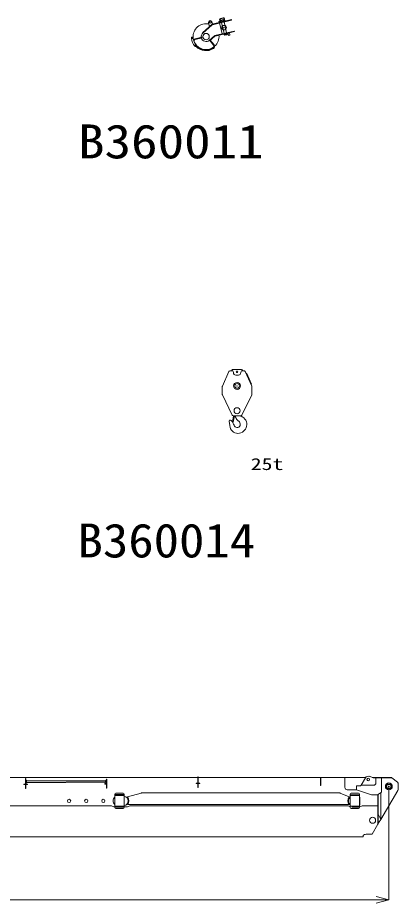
# Model space of a CAD drawing. Units: millimetres, scale not verified. Extents: x -36361 to 48673, y -35016 to 17312.
# Drawn here: x 17843 to 26074, y -3030 to 16113 of the extents above; entities that cross this region are included whole.
import ezdxf
from ezdxf.enums import TextEntityAlignment as Align

# ---------------------------------------------------------------- set-up
doc = ezdxf.new("R2010")
doc.units = ezdxf.units.MM
doc.header["$LTSCALE"] = 200
doc.header["$PDMODE"] = 32
doc.header["$PDSIZE"] = 100
doc.layers.add('0-0_0', color=7, linetype='Continuous', lineweight=18)
doc.layers.add('0-1_LY_1', color=7, linetype='Continuous', lineweight=18)
doc.layers.add('0-2_DEFPOINTS', color=7, linetype='Continuous')
doc.styles.add('ＭＳ ゴシック', font='')
doc.styles.get('ＭＳ ゴシック').set_extended_font_data('MS Gothic')

# ---------------------------------------------------------------- blocks, each defined once
blk = doc.blocks.new('_OPEN30')
at = {"layer": '0-0_0'}
blk.add_line((0, 0), (-1, 0), dxfattribs=at)
blk.add_lwpolyline([(-1, 0.2679), (0, 0), (-1, -0.2679)], dxfattribs=at)
blk = doc.blocks.new('D3')
at = {"layer": '0-0_0'}
for p, q in [((23919.7, -14338.6), (23919.7, -16791.1)), ((23919.7, -16790.1), (-36080.2, -16790.1))]:
    blk.add_line(p, q, dxfattribs=at)
at = {"layer": '0-2_DEFPOINTS'}
blk.add_point((23919.7, -14338.1), dxfattribs=at)
at = {"layer": '0-0_0', "xscale": 277, "yscale": 277}
blk.add_blockref('_OPEN30', (23919.7, -16790.1), dxfattribs=at)

msp = doc.modelspace()

# ---------------------------------------------------------------- linework, layer by layer
at = {"layer": '0-1_LY_1'}
for p, q in [((22228, 16098.5), (22286.4, 16112.5)), ((22230.1, 16089.8), (22288.5, 16103.8)), ((22042.1, 15967.2), (21841, 15789.2)), ((22048.1, 15960.5), (21846.9, 15782.5)), ((21970.5, 16003.8), (21990.3, 15921.4)), ((22053.9, 15977.7), (21990.3, 15921.4)), ((22043.4, 16021.3), (22053.9, 15977.7)), ((22467.9, 16071.8), (22050.2, 15971.5)), ((22470, 16063), (22052.3, 15962.7)), ((22057.5, 15973.2), (22059.6, 15964.5)), ((22218.8, 16015.7), (22173.5, 16004.8)), ((22173.5, 16004.8), (22174.3, 16001.3)), ((22237.4, 16038), (22196.5, 16028.2)), ((22238.3, 16034.1), (22197.5, 16024.3)), ((22198.6, 16010.8), (22199.4, 16007.3)), ((22210.4, 16000.7), (22267.3, 15763.4)), ((22218.8, 16015.7), (22219.7, 16012.2)), ((22325.3, 16046.8), (22223.2, 16022.3)), ((22225.3, 16013.5), (22223.2, 16022.3)), ((22236.8, 16051.2), (22300, 16066.4)), ((22236.8, 16051.2), (22238, 16046.4)), ((22237.1, 16060.6), (22295.5, 16074.6)), ((22251.7, 16010.6), (22308.7, 15773.3)), ((22301.2, 16061.6), (22300, 16066.4)), ((22308.3, 16042.7), (22303.6, 16062.1)), ((22305.2, 16023.4), (22362.1, 15786.2)), ((22324.9, 16059), (22305.5, 16054.4)), ((22325.8, 16055.1), (22306.4, 16050.5)), ((22325.8, 16055.1), (22324.9, 16059)), ((22327.4, 16038), (22325.3, 16046.8)), ((22333.7, 16039.5), (22335.8, 16030.8)), ((22470, 16063), (22467.9, 16071.8)), ((21846.9, 15782.5), (21841, 15789.2)), ((21846.9, 15782.5), (21844, 15785.9)), ((22101.4, 15721.6), (21983.9, 15623.3)), ((22107.2, 15714.6), (21989.6, 15616.4)), ((22526.9, 15825.8), (22109.2, 15725.5)), ((22529, 15817), (22111.3, 15716.7)), ((22118.7, 15718.5), (22116.6, 15727.2)), ((22286.1, 15749.4), (22284, 15758.2)), ((22393.1, 15775.1), (22286.1, 15749.4)), ((22312.9, 15755.8), (22316.7, 15740)), ((22316.7, 15740), (22370.1, 15752.8)), ((22316.7, 15740), (22323.6, 15732.7)), ((22323.6, 15732.7), (22367.3, 15743.2)), ((22366.3, 15768.7), (22370.1, 15752.8)), ((22367.3, 15743.2), (22370.1, 15752.8)), ((22420.6, 15791), (22387.5, 15783)), ((22389.6, 15774.3), (22390.5, 15770.9)), ((22394.7, 15771.9), (22390.5, 15770.9)), ((22393.1, 15775.1), (22391, 15783.9)), ((22395.9, 15767), (22391.6, 15766)), ((22391.6, 15766), (22400, 15731.3)), ((22392.7, 15793.5), (22394.8, 15784.8)), ((22529, 15817), (22526.9, 15825.8)), ((21680.3, 15653.8), (21827.5, 15689.2)), ((21683.3, 15641.2), (21830.5, 15676.5)), ((21693.1, 15520.9), (21685.2, 15519.5)), ((21686, 15515), (21685.2, 15519.5)), ((21693.9, 15516.4), (21693.1, 15520.9)), ((21812.9, 15686.7), (21827.3, 15690.2)), ((21816.4, 15672.1), (21830.8, 15675.6)), ((21830.8, 15675.6), (21827.3, 15690.2)), ((21989.6, 15616.4), (21983.9, 15623.3)), ((22079.5, 15522.1), (21996.2, 15621.9)), ((22089.5, 15530.4), (22006.1, 15630.2)), ((22410.3, 8466.1), (22269.3, 8146.4)), ((22428.6, 8478), (22492.6, 8478)), ((22466.6, 8478), (22472.8, 8494.9)), ((22491.6, 8508), (22683.6, 8508)), ((22708.5, 8478), (22702.4, 8494.9)), ((22764.9, 8466.1), (22905.9, 8146.4)), ((22767.4, 8460.3), (22868.3, 8231.5)), ((22796.8, 8423.4), (22785.8, 8418.6)), ((22796.8, 8423.4), (22897.7, 8194.7)), ((22557.6, 8388), (22617.6, 8388)), ((22267.6, 8138.4), (22267.6, 7970.4)), ((22897.7, 8194.7), (22886.7, 8189.8)), ((22907.6, 8138.4), (22907.6, 7970.4)), ((22482.8, 7519.3), (22269.6, 7961.7)), ((22692.3, 7519.3), (22905.6, 7961.7)), ((22533.8, 7508), (22500, 7371.3)), ((22500.9, 7508), (22674.3, 7508)), ((22536.2, 7508), (22541.1, 7505.2)), ((22598.7, 7412.4), (22637.1, 7374)), ((12027.4, -313.1), (23883.4, -313.1)), ((18019, -332.9), (18010, -333)), ((18011.5, -551), (18010, -333)), ((18020.5, -550.9), (18019, -332.9)), ((19746.8, -367.3), (18031.8, -379.2)), ((18032.1, -419.6), (18031.8, -379.2)), ((19747.1, -407.6), (19746.8, -367.3)), ((19769.2, -349.7), (19760.2, -349.7)), ((19761.5, -538.7), (19760.2, -349.7)), ((19769.2, -360.7), (19760.2, -360.7)), ((19770.5, -538.7), (19769.2, -349.7)), ((20754.4, -318.1), (20754.4, -313.1)), ((21737.8, -295.9), (21746.8, -295.9)), ((21739.4, -524.9), (21737.8, -295.9)), ((21748.4, -524.9), (21746.8, -295.9)), ((23883.4, -312.1), (23943.4, -312.1)), ((23883.4, -318.1), (23883.4, -312.1)), ((23943.4, -318.1), (23943.4, -312.1)), ((23943.4, -313.1), (24235.4, -313.1)), ((24295.4, -318.1), (24295.4, -312.1)), ((24295.4, -313.1), (24757.3, -313.1)), ((24391.4, -318.4), (24400.4, -318.3)), ((24392.5, -481.4), (24391.4, -318.4)), ((24401.5, -481.3), (24400.4, -318.3)), ((24757.3, -310.2), (25366.7, -310.2)), ((24757.3, -318.2), (24757.3, -310.2)), ((24757.4, -318.1), (24757.4, -310.1)), ((24919.3, -310.2), (24919.3, -525.2)), ((24919.3, -310.2), (24919.3, -525.2)), ((25048.3, -310.2), (25098.3, -310.2)), ((25270.7, -475.2), (25361.5, -317.9)), ((25529, -315.1), (25449.1, -286)), ((25509.9, -308.2), (25934.3, -308.2)), ((25546.1, -318.2), (25591.3, -318.2)), ((25546.1, -318.2), (25934.3, -318.2)), ((25591.3, -446.8), (25591.3, -318.2)), ((25594.3, -318.2), (25712.3, -318.2)), ((25614.3, -308.2), (25614.3, -318.2)), ((25664.3, -308.2), (25664.3, -318.2)), ((25704.3, -308.2), (25704.3, -318.2)), ((25934.3, -318.2), (25934.3, -308.2)), ((26055.4, -414.1), (25934.3, -318.2)), ((17975.9, -464.8), (18010.9, -464.6)), ((18019.5, -403.4), (18010.5, -403.4)), ((18020.5, -550.9), (18011.5, -551)), ((18054.9, -455.2), (18019.9, -455.5)), ((18054.9, -464.2), (18019.9, -464.5)), ((19737, -397.7), (18042, -409.6)), ((19737.1, -415.8), (18042.2, -427.6)), ((18054.9, -464.2), (18054.9, -455.2)), ((19725.8, -444), (19760.8, -443.7)), ((19725.9, -453), (19725.8, -444)), ((19725.9, -453), (19760.9, -452.7)), ((19770.5, -538.7), (19761.5, -538.7)), ((21703.8, -431.1), (21738.8, -430.8)), ((21703.8, -440.1), (21703.8, -431.1)), ((21703.8, -440.1), (21738.8, -439.8)), ((21739.4, -524.9), (21748.4, -524.9)), ((21782.8, -430.5), (21747.8, -430.8)), ((21782.8, -439.5), (21747.8, -439.8)), ((21782.8, -439.5), (21782.8, -430.5)), ((24392.5, -481.4), (24401.5, -481.3)), ((25171.3, -505.6), (25169.3, -505.6)), ((25169.3, -505.6), (25169.3, -575.2)), ((25169.3, -505.6), (25169.3, -575.2)), ((25171.3, -505.6), (25169.3, -505.6)), ((25171.3, -507.7), (25169.3, -507.7)), ((25171.3, -493.2), (25171.3, -575.2)), ((25243, -493.2), (25171.3, -493.2)), ((25270.7, -475.2), (25563.1, -475.2)), ((25591.3, -446.9), (25563.1, -475.2)), ((26074.3, -565.5), (26074.3, -453.3)), ((19944.4, -961.1), (19944.4, -671.1)), ((19949.6, -680.5), (20138.1, -680.5)), ((19949.6, -700.5), (20138.1, -700.5)), ((19964.4, -651.1), (20124.4, -651.1)), ((20144.4, -961.1), (20144.4, -671.1)), ((20214.4, -726.2), (20511.9, -646.9)), ((20214.4, -735.8), (20214.4, -726.2)), ((20517, -646.2), (24810.5, -646.2)), ((25014.3, -726.2), (24817.9, -647.6)), ((24969.3, -575.2), (25169.3, -575.2)), ((24969.3, -575.2), (25169.3, -575.2)), ((25014.3, -735.8), (25014.3, -726.2)), ((25034.3, -961.2), (25034.3, -671.2)), ((25041.4, -682.7), (25228.3, -682.7)), ((25041.4, -702.7), (25228.3, -702.7)), ((25054.3, -651.2), (25214.3, -651.2)), ((25171.3, -575.2), (25495.1, -684.1)), ((25234.3, -961.2), (25234.3, -671.2)), ((25244.3, -888.2), (25244.3, -748.2)), ((25634.3, -1323.1), (25634.3, -677.5)), ((25634.3, -688.2), (25642.3, -688.2)), ((25642.3, -1323.1), (25642.3, -672.1)), ((26067.3, -590.9), (25695.5, -1219.7)), ((25695.5, -1203.6), (25695.5, -648.7)), ((15200.4, -925.7), (19868.4, -925.8)), ((19949.6, -931.7), (20138.1, -931.7)), ((19949.6, -951.7), (20138.1, -951.7)), ((20144.4, -947.8), (20220.3, -947.8)), ((20214.8, -896.2), (25014, -896.2)), ((20869.4, -924.7), (24993.6, -924.7)), ((24993.6, -924.7), (25034.3, -942.6)), ((25041.4, -929.6), (25228.3, -929.6)), ((25066.5, -949.6), (25228.3, -949.6)), ((25234.3, -946.7), (25245, -946.7)), ((25245, -946.7), (25295.1, -924.7)), ((25295.1, -924.7), (25634.3, -924.7)), ((19964.4, -981.1), (20124.4, -981.1)), ((25054.3, -981.2), (25214.3, -981.2)), ((25634.3, -1323.1), (25509.3, -1534.5)), ((25634.3, -1323.1), (25642.3, -1323.1)), ((25642.3, -1292.7), (25647.8, -1292.7)), ((25695.5, -1219.7), (25647.8, -1292.7)), ((17544.3, -1595.1), (25314.3, -1595.1)), ((25314.3, -1568.4), (25314.3, -1595.1)), ((25414.3, -1534.5), (25509.3, -1534.5))]:
    msp.add_line(p, q, dxfattribs=at)
for points in [[(22240.2, 16026.4), (22235.5, 16045.8), (22303.6, 16062.1)], [(22420.6, 15791), (22433, 15739.2), (22400, 15731.3)], [(22507.6, 8438), (22507.6, 8452), (22492.6, 8478)], [(22667.6, 8438), (22667.6, 8452), (22682.6, 8478), (22746.6, 8478)], [(22508.2, 7508), (22488.9, 7368.3), (22494.5, 7367.6)], [(24235.4, -318.1), (24235.4, -312.1), (24295.4, -312.1)], [(25495.1, -684.1), (25624.3, -684.1), (25712.3, -625.5), (25712.3, -318.2)], [(17975.9, -464.8), (17975.9, -455.8), (18010.9, -455.6)], [(19868.4, -925.8), (19918.4, -947.8), (19944.4, -947.8)], [(20220.3, -947.8), (20270.3, -925.8), (20869.4, -925.8)], [(25642.3, -1119.7), (25647.8, -1119.7), (25695.5, -1219.7)]]:
    msp.add_lwpolyline(points, dxfattribs=at)
for centre, radius in [((22007, 16012.5), 19), ((21916.5, 15703.9), 70), ((21620.1, 15673.8), 13), ((21691.2, 15508.9), 16), ((22587.6, 8458), 17), ((22587.6, 8458), 17), ((22587.6, 8153), 75), ((22587.6, 7618), 65), ((25424.3, -354.2), 27.5), ((25869.3, -504.2), 75), ((18954.4, -816.1), 35), ((19324.4, -816.1), 35), ((19694.4, -816.1), 35), ((25519.3, -1236.2), 65)]:
    msp.add_circle(centre, radius, dxfattribs=at)
for centre, radius, start, end in [((22233.6, 16075.2), 24, 103.50065, 283.50062), ((22233.6, 16075.2), 15, 103.50065, 283.50062), ((22292, 16089.2), 24, 283.50062, 103.50052), ((22292, 16089.2), 15, 283.50062, 103.50052), ((21916.5, 15703.9), 280, 77.55632, 184.03327), ((22007, 16012.5), 37.5, 13.50084, 193.5008), ((22054.7, 15953), 19, 103.50089, 131.51316), ((22054.7, 15953), 10, 103.50089, 131.51316), ((22197, 16026.3), 2, 103.50089, 283.50089), ((21916.5, 15703.9), 105, 131.51316, 189.9517), ((22113.6, 15707), 19, 103.50089, 129.88996), ((21916.5, 15703.9), 280, 311.66203, 6.7346), ((22113.6, 15707), 10, 103.50089, 129.88996), ((22395.3, 15769.5), 2.5, 283.50089, 103.50089), ((21620, 15673.9), 20, 3.74403, 186.51921), ((21901.6, 15697.5), 302.5, 184.89618, 221.9036), ((21901.6, 15697.5), 262.5, 184.70222, 221.8877), ((21693.5, 15598.9), 56.5, 103.5008, 144.59232), ((21693.5, 15598.9), 43.5, 103.5008, 159.72568), ((21691.2, 15508.9), 20, 221.88788, 42.12248), ((21691.2, 15508.9), 8, 130.34278, 70.34278), ((21916.5, 15703.9), 280, 222.6268, 307.78168), ((21916.5, 15703.9), 105, 197.05, 309.88996), ((22046.2, 15494.2), 43.5, 301.72707, 39.88996), ((22046.2, 15494.2), 56.5, 301.72707, 39.88996), ((21916.5, 15703.9), 303, 224.56883, 301.72707), ((21916.5, 15703.9), 290, 224.45542, 301.72707), ((22428.6, 8458), 20, 90, 156.19406), ((22491.6, 8488), 20, 90, 159.95792), ((22557.6, 8438), 50, 180, 270), ((22617.6, 8438), 50, 270, 0), ((22683.6, 8488), 20, 20.04196, 90), ((22746.6, 8458), 20, 23.80594, 90), ((22287.6, 8138.4), 20, 156.19406, 180), ((22887.6, 8138.4), 20, 0, 23.80594), ((22287.6, 7970.4), 20, 180, 205.7408), ((22887.6, 7970.4), 20, 334.2592, 0), ((22500.9, 7528), 20, 205.7408, 270), ((22528.4, 7487.1), 22, 17.49297, 54.7163), ((22740.1, 7553.9), 200, 193.24924, 195.82796), ((22740.1, 7553.9), 200, 197.49297, 225.00005), ((22606.6, 7319.5), 191, 270.00007, 67.68045), ((22706.1, 7561.9), 71, 228.78374, 247.68054), ((22674.3, 7528), 20, 270, 334.2592), ((22439.7, 7386.5), 28, 41.9998, 200.0246), ((22131.6, 7274.2), 300, 3.65156, 20.02473), ((22606.6, 7304.5), 176, 183.65156, 269.99996), ((22237.6, 7204.5), 300, 18.92512, 41.9998), ((22495.1, 7372.5), 5, 262.15639, 346.10704), ((22587.6, 7324.5), 70, 198.92518, 44.99962), ((25424.3, -354.2), 72.5, 69.9862, 150), ((25546.1, -268.2), 50, 249.9862, 270), ((24969.3, -525.2), 50, 180, 270), ((24969.3, -525.2), 50, 180, 270), ((25243, -463.2), 30, 270, 330), ((26024.3, -453.3), 50, 0, 51.59061), ((26024.3, -565.5), 50, 329.39775, 0), ((20009.4, -816.1), 103, 129.12797, 230.87203), ((19964.4, -671.1), 20, 90, 180), ((20124.4, -671.1), 20, 0, 90), ((20129.4, -816.1), 103, 278.37304, 81.62696), ((20129.4, -816.2), 117, 316.86075, 43.40638), ((20517, -666.2), 20, 89.99947, 104.9306), ((24810.5, -666.2), 20, 68.19859, 90), ((25099.3, -816.2), 117, 136.59286, 223.13822), ((25099.3, -818.2), 105, 128.24566, 231.75434), ((25054.3, -671.2), 20, 90, 180), ((25214.3, -671.2), 20, 0, 90), ((25209.3, -748.2), 35, 0, 44.41531), ((25209.3, -888.2), 35, 315.58469, 0), ((19964.4, -961.1), 20, 180, 270), ((20124.4, -961.1), 20, 270, 0), ((25054.3, -961.2), 20, 180, 270), ((25214.3, -961.2), 20, 270, 0)]:
    msp.add_arc(centre, radius, start, end, dxfattribs=at)
for centre, major_axis, ratio, start_param, end_param in [((18042.1, -419.5), (-10, -0.07), 0.809017, 6.2831853, 7.8539816), ((19737.1, -407.7), (-10, -0.07), 0.809017, 1.5707963, 3.1415927), ((25414.3, -1568.4), (100, 0), 0.339381, 1.5707963, 3.1415927)]:
    msp.add_ellipse(centre, major_axis=major_axis, ratio=ratio, start_param=start_param, end_param=end_param, dxfattribs=at)
for p in [(22306.9, 15898.4), (22587.6, 8153), (25869.3, -504.2)]:
    msp.add_point(p, dxfattribs=at)

# ---------------------------------------------------------------- block references
msp.add_blockref('D3', (1949.6, 13833.9), dxfattribs=at)

# ---------------------------------------------------------------- texts
at = {"layer": '0-1_LY_1', "style": 'ＭＳ ゴシック'}
for s, height, width, p in [('B360011', 733.1, 1.15, (19147.5, 12852.7)), ('25t', 256.6, 1.35, (22882.3, 6258.4)), ('B360014', 733.1, 1.1, (19137.3, 4225.9))]:
    msp.add_text(s, height=height, dxfattribs=dict(at, width=width)).set_placement(p, align=Align.BOTTOM_LEFT)

doc.saveas('drawing.dxf')
